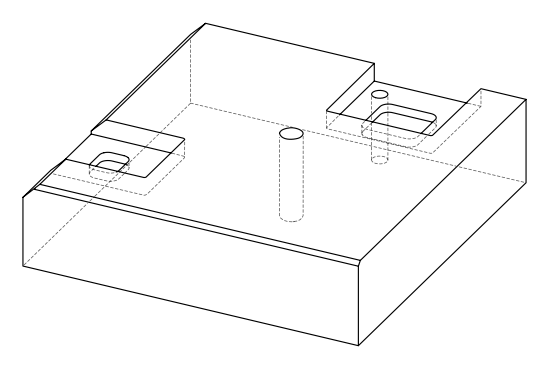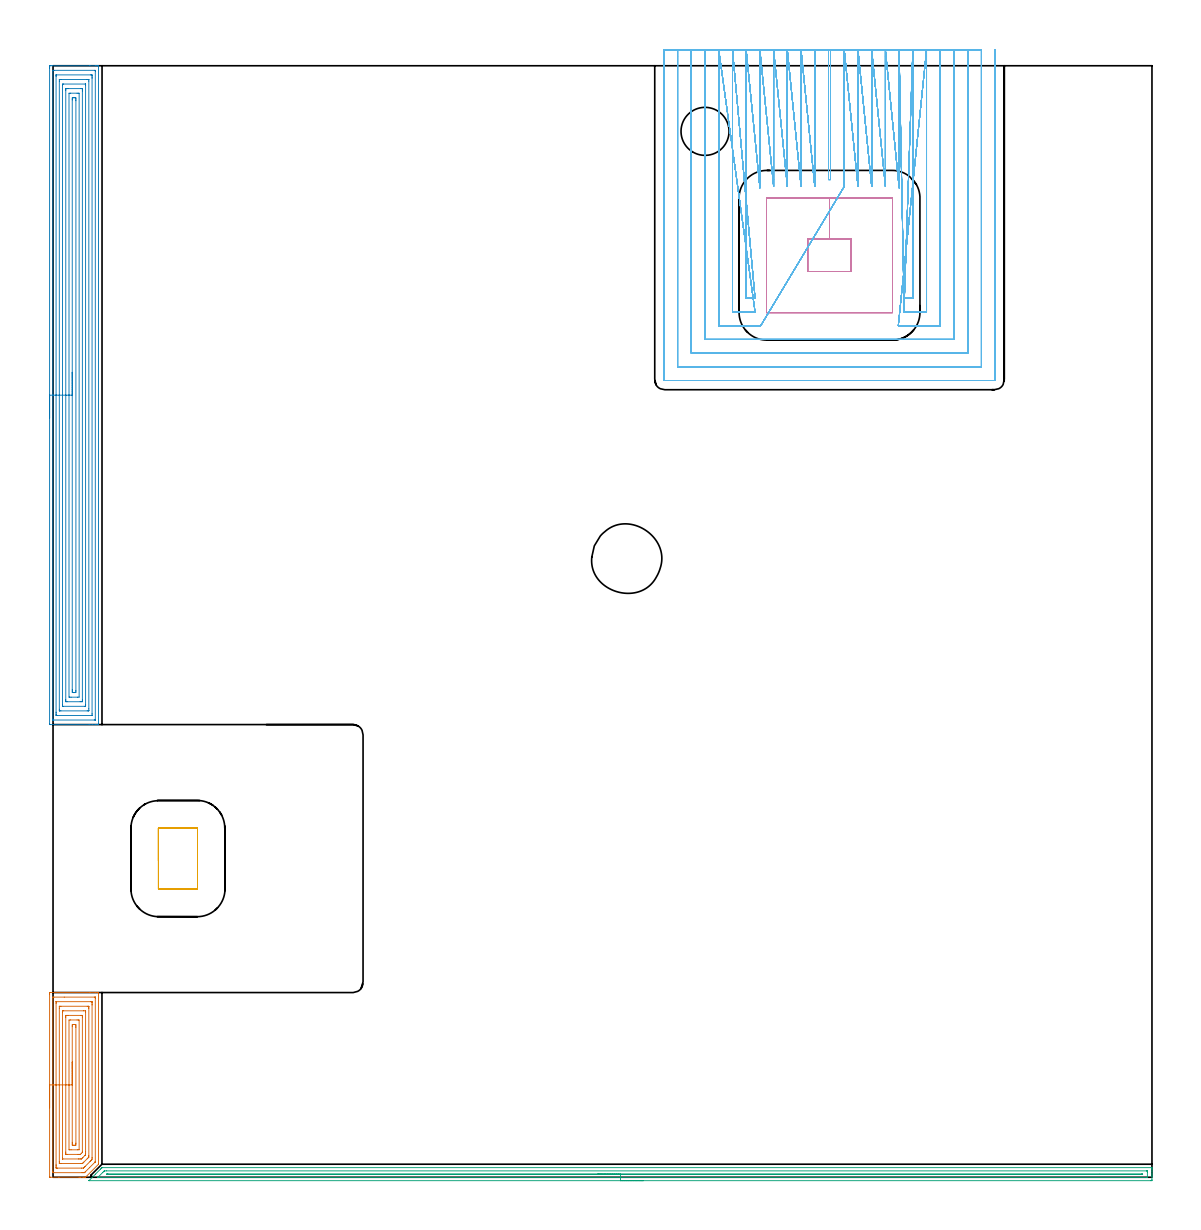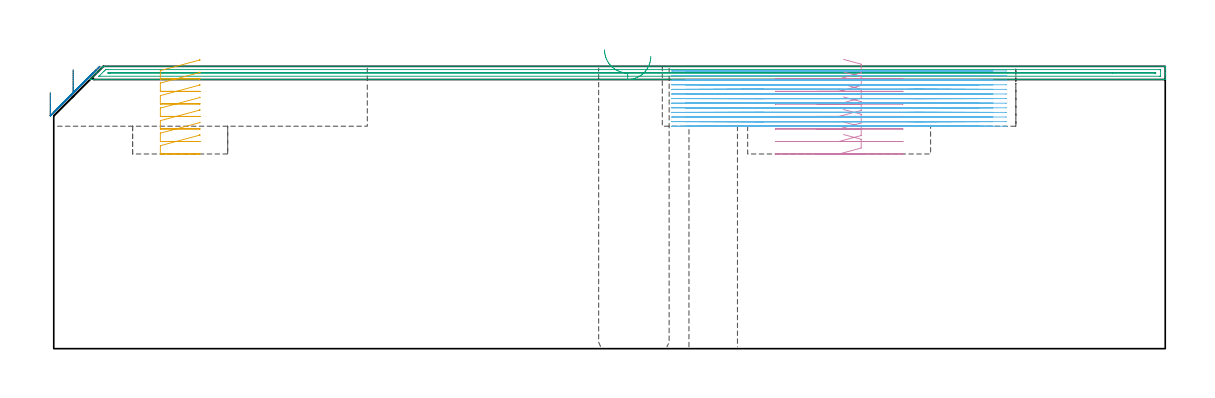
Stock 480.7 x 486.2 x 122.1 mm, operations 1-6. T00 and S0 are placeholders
(PLAN: 9 operations, 4 tool changes, 285.6 min)
(1 AREA_MILL | FG_CHAMFER_SURFACE | UGT0205_001 | 5.44 min | 20339 mm3)
(2 AREA_MILL_1 | FG_CHAMFER_SURFACE_1 | UGT0205_001 | 18.77 min | 67830 mm3)
(3 AREA_MILL_2 | FG_CHAMFER_SURFACE_2 | UGT0205_001 | 11.23 min | 7517 mm3)
(4 MILL_RECTANGULAR_POCKET | POCKET_RECTANGULAR_STRAIGHT | UGT0201_106 | Follow Part, ap 6, ae 75% | 5.08 min | 217702 mm3)
(5 MILL_RECTANGULAR_POCKET_1 | POCKET_RECTANGULAR_STRAIGHT_1 | UGT0201_106 | Follow Part, ap 6, ae 75% | 2.17 min | 74399 mm3)
(6 MILL_SLOT | SLOT_PARTIAL_RECTANGULAR | NXT0201_009 | Follow Part, ap 2, ae 75% | 139.16 min | 412186 mm3)
(7 MILL_SLOT_1 | SLOT_PARTIAL_RECTANGULAR_1 | NXT0201_009 | Follow Part, ap 2, ae 75% | 97.89 min | 356834 mm3)
(8 MILL_THROUGH_HOLE_FROM_SOLID_MATERIAL | STEP1HOLE_1 | NXT0201_007 | Circular | 5.47 min | 88832 mm3)
(9 INDEXABLE_INSERT_DRILL_THROUGH_HOLE_FROM_SOLID | STEP1HOLE | NXT0302_013 | 0.41 min | 33319 mm3)
(TOOL UGT0205_001 | Chamfer Mill 20 x 3 x 45 deg. | D20 FL50 Z2)
(TOOL UGT0201_106 | End Mill 24 mm | D24 FL25 Z2)
(TOOL NXT0201_009 | ENDMILL 8mm [2P460-0800-NA 1630] | D8 FL26 Z6)
(TOOL NXT0201_007 | ENDMILL 25mm [R216.25-25050GCK54P 1620] | D25 R3 FL54 Z5)
(TOOL NXT0302_013 | Index. Insert Drill 21mm [880-D2100L25-05] | D21 PA176 FL105 Z2)
(OP 1 AREA_MILL)
G17 G21 G94 G90
T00 M6
G54
G17 G0 G90 X-1.5 Y30.4 S1061 M3
G43 Z132.1 H0
Z110.7
G94 G1 Y30.438 Z109.828 F250.
Y30.552 Z108.963
Y30.741 Z108.112
Y31.003 Z107.28
Y31.337 Z106.474
Y31.74 Z105.7
Y32.208 Z104.964
Y32.74 Z104.272
Y33.329 Z103.629
Y33.972 Z103.04
Y34.664 Z102.508
Y35.4 Z102.04
Y36.174 Z101.637
Y36.98 Z101.303
Y37.812 Z101.041
Y38.664 Z100.852
Y39.528 Z100.738
Y40.4 Z100.7
Y80.175
X-1.496 Y80.556 Z100.703
X-1.492 Y80.79 Z100.706
X-1.254 Y80.8 Z100.944
X16.11 Z118.306
X18.501 Z120.696
X19.492 Z121.692
X19.873 Y80.792 Z122.065
X19.897 Y80.79 Z122.088
X19.9 Y80.622 Z122.1
Y5.987
X19.899 Y5.705 Z122.085
X19.846 Y5.646 Z122.045
X14.367 Y0.166 Z116.564
X14.226 Y0.029 Z116.423
X14.192 Y0.002 Z116.388
X13.986 Y0. Z116.185
X13.186 Z115.381
X11.948 Z114.145
X11.415 Z113.609
X2.581 Z104.778
X-1.205 Z100.993
X-1.255 Y0.001 Z100.943
X-1.492 Y0.01 Z100.706
X-1.499 Y0.247 Z100.699
Y0.275
X-1.5 Y40.4 Z100.7
X-0.086 Z102.114
X-0.085 Y78.607 Z102.115
X-0.084 Y78.717 Z102.116
X-0.081 Y78.771 Z102.119
X-0.08 Y78.789 Z102.12
X-0.033 Y78.791 Z102.167
X0.377 Y78.799 Z102.577
X4.907 Y78.8 Z107.107
X18.093 Y78.799 Z120.293
X18.351 Y78.794 Z120.551
X18.468 Y78.79 Z120.668
X18.479 Y78.784 Z120.679
X18.481 Y78.765 Z120.681
X18.484 Y78.714 Z120.684
X18.485 Y78.61 Z120.685
X18.486 Y78.403 Z120.686
X18.485 Y6.881 Z120.685
X18.481 Y6.772 Z120.681
X18.479 Y6.748 Z120.679
X18.465 Y6.727 Z120.665
X18.425 Y6.681 Z120.625
X18.29 Y6.542 Z120.49
X15.928 Y4.177 Z118.128
X14.117 Y2.367 Z116.317
X14.072 Y2.322 Z116.272
X13.803 Y2.062 Z116.003
X13.762 Y2.024 Z115.962
X13.713 Y2.01 Z115.913
X13.591 Y2.004 Z115.791
X13.186 Y2.001 Z115.386
X12.709 Y2. Z114.909
X0.306 Y2.001 Z102.506
X0.049 Y2.006 Z102.249
X-0.068 Y2.01 Z102.132
X-0.079 Y2.016 Z102.121
X-0.081 Y2.035 Z102.119
X-0.084 Y2.086 Z102.116
X-0.085 Y2.189 Z102.115
X-0.086 Y2.397 Z102.114
Y40.4
X1.328 Z103.528
X1.329 Y76.051 Z103.529
X1.331 Y76.6 Z103.531
X1.334 Y76.771 Z103.534
X1.335 Y76.785 Z103.535
X1.354 Y76.79 Z103.554
X1.406 Y76.796 Z103.606
X1.473 Y76.799 Z103.673
X16.532 Y76.8 Z118.732
X16.73 Y76.798 Z118.93
X16.928 Y76.794 Z119.128
X17.054 Y76.79 Z119.254
X17.064 Y76.714 Z119.264
X17.067 Y76.6 Z119.267
X17.07 Y76.256 Z119.27
X17.071 Y75.706 Z119.271
X17.072 Y75.361 Z119.272
X17.071 Y8.669 Z119.271
X17.069 Y8.326 Z119.269
X17.064 Y7.775 Z119.264
X16.899 Y7.604 Z119.099
X16.73 Y7.431 Z118.93
X16.457 Y7.156 Z118.657
X16.182 Y6.881 Z118.382
X14.072 Y4.771 Z116.272
X13.787 Y4.487 Z115.987
X13.497 Y4.2 Z115.697
X13.337 Y4.048 Z115.537
X13.284 Y4.01 Z115.484
X13.186 Y4.008 Z115.386
X12.498 Y4.001 Z114.698
X1.868 Y4. Z104.068
X1.67 Y4.002 Z103.87
X1.472 Y4.006 Z103.672
X1.346 Y4.01 Z103.546
X1.335 Y4.086 Z103.535
X1.333 Y4.2 Z103.533
X1.33 Y4.544 Z103.53
X1.329 Y5.094 Z103.529
X1.328 Y5.439 Z103.528
Y40.4
X2.743 Z104.943
Y73.918
X2.745 Y74.622 Z104.945
X2.747 Y74.725 Z104.947
X2.749 Y74.779 Z104.949
X2.788 Y74.79 Z104.988
X3.005 Y74.794 Z105.205
X3.454 Y74.8 Z105.654
X14.97 Z117.17
X15.398 Y74.794 Z117.598
X15.611 Y74.79 Z117.811
X15.651 Y74.783 Z117.851
X15.653 Y74.747 Z117.853
X15.655 Y74.686 Z117.855
X15.657 Y74.107 Z117.857
Y73.918
Y9.563
X15.652 Y8.862 Z117.852
X15.65 Y8.815 Z117.85
X15.624 Y8.785 Z117.824
X15.517 Y8.669 Z117.717
X15.238 Y8.387 Z117.438
X14.958 Y8.107 Z117.158
X13.458 Y6.607 Z115.658
X13.186 Y6.336 Z115.386
X13.011 Y6.164 Z115.211
X12.908 Y6.067 Z115.108
X12.844 Y6.01 Z115.044
X12.737 Y6.007 Z114.937
X12.288 Y6. Z114.488
X3.43 Z105.63
X3.002 Y6.006 Z105.202
X2.789 Y6.01 Z104.989
X2.749 Y6.017 Z104.949
X2.747 Y6.053 Z104.947
X2.745 Y6.114 Z104.945
X2.743 Y6.693 Z104.943
Y6.881
Y40.4
X4.157 Z106.357
Y72.131
X4.158 Y72.302 Z106.358
X4.161 Y72.476 Z106.361
X4.169 Y72.79 Z106.369
X4.328 Y72.794 Z106.528
X4.552 Y72.799 Z106.752
X13.409 Y72.8 Z115.609
X14.072 Y72.799 Z116.272
X14.167 Y72.797 Z116.367
X14.224 Y72.793 Z116.424
X14.234 Y72.791 Z116.434
X14.237 Y72.746 Z116.437
X14.24 Y72.648 Z116.44
X14.243 Y72.303 Z116.443
Y72.131
Y11.178
X14.242 Y10.457 Z116.442
X14.241 Y10.287 Z116.441
X14.236 Y10.112 Z116.436
X14.221 Y9.832 Z116.421
X14.072 Y9.673 Z116.272
X14.018 Y9.617 Z116.218
X13.965 Y9.563 Z116.165
X13.071 Y8.669 Z115.271
X12.683 Y8.283 Z114.883
X12.554 Y8.158 Z114.754
X12.45 Y8.06 Z114.65
X12.381 Y8.01 Z114.581
X12.3 Y8.007 Z114.5
X12.076 Y8.002 Z114.276
X11.415 Y8. Z113.615
X11.192 Z113.392
X4.328 Y8.001 Z106.528
X4.233 Y8.003 Z106.433
X4.176 Y8.007 Z106.376
X4.166 Y8.009 Z106.366
X4.163 Y8.054 Z106.363
X4.16 Y8.151 Z106.36
X4.157 Y8.496 Z106.357
Y8.669
Y40.4
X5.571 Z107.771
Y69.982
X5.573 Y70.343 Z107.773
X5.575 Y70.61 Z107.775
X5.578 Y70.742 Z107.778
X5.588 Y70.79 Z107.788
X5.651 Y70.795 Z107.851
X6.1 Y70.799 Z108.3
X6.533 Y70.8 Z108.733
X12.3 Y70.799 Z114.5
X12.738 Y70.796 Z114.938
X12.815 Y70.79 Z115.015
X12.822 Y70.711 Z115.022
X12.825 Y70.343 Z115.025
X12.828 Y69.811 Z115.028
Y11.351
X12.827 Y11.084 Z115.027
X12.824 Y10.951 Z115.024
X12.822 Y10.889 Z115.022
X12.794 Y10.853 Z114.994
X12.408 Y10.457 Z114.608
X12.354 Y10.402 Z114.554
X11.963 Y10.023 Z114.163
X11.858 Y10.009 Z114.058
X11.415 Y10.003 Z113.615
X10.981 Y10. Z113.181
X6.1 Y10.001 Z108.3
X5.662 Y10.004 Z107.862
X5.585 Y10.01 Z107.785
X5.578 Y10.089 Z107.778
X5.575 Y10.457 Z107.775
X5.572 Y10.989 Z107.772
X5.571 Y40.4 Z107.771
X6.985 Z109.185
Y68.79
X7.63 Y68.799 Z109.83
X10.529 Y68.8 Z112.729
X11.175 Y68.797 Z113.375
X11.415 Y68.79 Z113.615
Y12.01
X10.77 Y12.001 Z112.97
X7.871 Y12. Z110.071
X7.224 Y12.003 Z109.424
X6.985 Y12.01 Z109.185
Y40.4
X8.399 Z110.599
X8.4 Y65.874 Z110.6
X8.401 Y66.233 Z110.601
X8.407 Y66.768 Z110.607
X8.727 Y66.799 Z110.927
X8.757 Z110.957
X9.612 Z111.812
X9.643 Y66.798 Z111.843
X9.993 Y66.768 Z112.193
X9.998 Y66.41 Z112.198
X10. Y65.874 Z112.2
Y65.513
Y14.926
X9.999 Y14.567 Z112.199
X9.993 Y14.032 Z112.193
X9.673 Y14.001 Z111.873
X9.643 Z111.843
X8.788 Y14. Z110.988
X8.757 Y14.002 Z110.957
X8.407 Y14.032 Z110.607
X8.402 Y14.39 Z110.602
X8.4 Y14.926 Z110.6
Y15.287
X8.399 Y40.4 Z110.599
Y41.272 Z110.638
Y42.136 Z110.751
Y42.988 Z110.94
Y43.82 Z111.203
Y44.626 Z111.536
Y45.4 Z111.939
Y46.136 Z112.408
Y46.828 Z112.939
Y47.471 Z113.528
Y48.06 Z114.172
Y48.592 Z114.864
Y49.06 Z115.599
Y49.463 Z116.373
Y49.797 Z117.179
Y50.059 Z118.011
Y50.248 Z118.863
Y50.362 Z119.728
Y50.4 Z120.599
G0 Z132.1
M5
M2
(OP 2 AREA_MILL_1)
G17 G21 G94 G90
T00 M6
G54
G17 G0 G90 X-1.5 Y332.1 S1061 M3
G43 Z132.1 H0
Z110.7
G94 G1 Y332.138 Z109.828 F250.
Y332.252 Z108.963
Y332.441 Z108.112
Y332.703 Z107.28
Y333.037 Z106.474
Y333.44 Z105.7
Y333.908 Z104.964
Y334.44 Z104.272
Y335.029 Z103.629
Y335.672 Z103.04
Y336.364 Z102.508
Y337.1 Z102.04
Y337.874 Z101.637
Y338.68 Z101.303
Y339.512 Z101.041
Y340.364 Z100.852
Y341.228 Z100.738
Y342.1 Z100.7
Y485.198
X-1.499 Y485.574 Z100.701
X-1.495 Y486.086 Z100.703
X-1.492 Y486.191 Z100.706
X-0.987 Y486.196 Z101.21
X-0.367 Y486.2 Z101.831
X16.109 Z118.305
X18.501 Z120.696
X19.211 Z121.411
X19.489 Z121.689
X19.873 Y486.193 Z122.064
X19.897 Y486.19 Z122.088
X19.9 Y486.021 Z122.1
Y198.179
X19.897 Y198.01 Z122.088
X19.873 Y198.008 Z122.064
X19.489 Y198. Z121.689
X19.211 Z121.41
X18.501 Z120.696
X17.261 Z119.458
X15.844 Z118.039
X-1.253 Y198.001 Z100.944
X-1.492 Y198.01 Z100.706
X-1.499 Y198.249 Z100.699
Y198.276
X-1.5 Y342.1 Z100.7
X-0.086 Z102.114
Y484.006
X-0.084 Y484.115 Z102.116
X-0.082 Y484.169 Z102.118
X-0.08 Y484.188 Z102.12
X-0.035 Y484.191 Z102.165
X0.376 Y484.199 Z102.576
X18.092 Z120.292
X18.351 Y484.195 Z120.551
X18.469 Y484.19 Z120.669
X18.479 Y484.183 Z120.679
X18.482 Y484.164 Z120.682
X18.484 Y484.113 Z120.684
X18.485 Y484.009 Z120.685
X18.486 Y483.802 Z120.686
X18.485 Y200.194 Z120.685
X18.484 Y200.085 Z120.684
X18.482 Y200.031 Z120.682
X18.48 Y200.012 Z120.68
X18.435 Y200.009 Z120.635
X18.024 Y200.001 Z120.224
X0.308 Z102.508
X0.049 Y200.005 Z102.249
X-0.069 Y200.01 Z102.131
X-0.079 Y200.017 Z102.121
X-0.082 Y200.036 Z102.118
X-0.085 Y200.087 Z102.115
X-0.086 Y200.191 Z102.114
Y200.398
Y342.1
X1.328 Z103.528
X1.329 Y481.449 Z103.529
X1.331 Y481.998 Z103.531
X1.334 Y482.17 Z103.534
X1.335 Y482.184 Z103.535
X1.352 Y482.19 Z103.552
X1.404 Y482.196 Z103.604
X1.471 Y482.199 Z103.671
X16.53 Y482.2 Z118.73
X16.73 Y482.198 Z118.93
X16.929 Y482.194 Z119.129
X17.056 Y482.19 Z119.256
X17.064 Y482.112 Z119.264
X17.067 Y481.998 Z119.267
X17.07 Y481.655 Z119.27
X17.071 Y481.104 Z119.271
Y480.759
Y202.751
X17.069 Y202.202 Z119.269
X17.066 Y202.03 Z119.266
X17.065 Y202.016 Z119.265
X17.048 Y202.01 Z119.248
X16.996 Y202.004 Z119.196
X16.929 Y202.001 Z119.129
X1.87 Y202. Z104.07
X1.67 Y202.002 Z103.87
X1.471 Y202.006 Z103.671
X1.343 Y202.01 Z103.543
X1.335 Y202.088 Z103.535
X1.333 Y202.202 Z103.533
X1.33 Y202.545 Z103.53
X1.329 Y203.096 Z103.529
X1.328 Y203.441 Z103.528
Y342.1
X2.743 Z104.943
Y479.317
X2.744 Y480.021 Z104.944
X2.746 Y480.123 Z104.946
X2.749 Y480.177 Z104.949
X2.786 Y480.19 Z104.986
X3.004 Y480.195 Z105.204
X3.442 Y480.2 Z105.642
X14.958 Z117.158
X15.398 Y480.196 Z117.598
X15.612 Y480.19 Z117.812
X15.651 Y480.182 Z117.851
X15.654 Y480.145 Z117.854
X15.656 Y480.085 Z117.856
X15.657 Y479.505 Z117.857
Y204.883
X15.656 Y204.179 Z117.856
X15.654 Y204.077 Z117.854
X15.651 Y204.023 Z117.851
X15.613 Y204.01 Z117.813
X15.396 Y204.005 Z117.596
X14.958 Y204. Z117.158
X3.442 Z105.642
X3.002 Y204.004 Z105.202
X2.787 Y204.01 Z104.987
X2.749 Y204.018 Z104.949
X2.746 Y204.055 Z104.946
X2.744 Y204.115 Z104.944
X2.743 Y204.695 Z104.943
Y342.1
X4.157 Z106.357
Y477.529
X4.158 Y477.7 Z106.358
X4.161 Y477.874 Z106.361
X4.168 Y478.19 Z106.368
X4.328 Y478.195 Z106.528
X4.549 Y478.199 Z106.749
X14.072 Z116.272
X14.167 Y478.198 Z116.367
X14.225 Y478.194 Z116.425
X14.235 Y478.191 Z116.435
X14.238 Y478.144 Z116.438
X14.241 Y478.046 Z116.441
X14.243 Y477.701 Z116.443
Y477.529
Y206.671
X14.242 Y206.5 Z116.442
X14.239 Y206.326 Z116.439
X14.231 Y206.01 Z116.431
X14.072 Y206.005 Z116.272
X13.85 Y206.001 Z116.05
X4.328 Z106.528
X4.233 Y206.002 Z106.433
X4.175 Y206.006 Z106.375
X4.165 Y206.009 Z106.365
X4.162 Y206.056 Z106.362
X4.159 Y206.154 Z106.359
X4.157 Y206.844 Z106.357
Y342.1
X5.571 Z107.771
Y475.38
X5.572 Y475.741 Z107.772
X5.575 Y476.007 Z107.775
X5.578 Y476.14 Z107.778
X5.585 Y476.191 Z107.785
X5.649 Y476.195 Z107.849
X6.1 Y476.199 Z108.3
X6.531 Y476.2 Z108.731
X12.3 Y476.199 Z114.5
X12.735 Y476.196 Z114.935
X12.815 Y476.19 Z115.015
X12.822 Y476.109 Z115.022
X12.825 Y475.741 Z115.025
X12.828 Y475.208 Z115.028
X12.829 Y208.82 Z115.029
X12.827 Y208.459 Z115.027
X12.825 Y208.193 Z115.025
X12.822 Y208.06 Z115.022
X12.814 Y208.01 Z115.014
X12.751 Y208.005 Z114.951
X12.3 Y208.001 Z114.5
X11.869 Y208. Z114.069
X6.1 Y208.001 Z108.3
X5.665 Y208.004 Z107.865
X5.585 Y208.01 Z107.785
X5.578 Y208.091 Z107.778
X5.575 Y208.459 Z107.775
X5.572 Y208.992 Z107.772
X5.571 Y342.1 Z107.771
X6.985 Z109.185
Y474.19
X7.628 Y474.199 Z109.828
X10.529 Y474.2 Z112.729
X11.173 Y474.197 Z113.373
X11.415 Y474.19 Z113.615
Y210.01
X10.772 Y210.001 Z112.972
X7.871 Y210. Z110.071
X7.227 Y210.003 Z109.427
X6.985 Y210.01 Z109.185
Y342.1
X8.399 Z110.599
X8.4 Y471.271 Z110.6
X8.401 Y471.63 Z110.601
X8.407 Y472.165 Z110.607
X8.724 Y472.198 Z110.924
X8.757 Y472.199 Z110.957
X9.609 Z111.809
X9.643 Y472.197 Z111.843
X9.993 Y472.165 Z112.193
X9.998 Y471.807 Z112.198
X10. Y471.271 Z112.2
Y470.911
Y212.929
X9.999 Y212.57 Z112.199
X9.993 Y212.035 Z112.193
X9.676 Y212.002 Z111.876
X9.643 Y212.001 Z111.843
X8.791 Z110.991
X8.757 Y212.003 Z110.957
X8.407 Y212.035 Z110.607
X8.402 Y212.393 Z110.602
X8.4 Y212.929 Z110.6
Y213.289
X8.399 Y342.1 Z110.599
Y342.972 Z110.638
Y343.836 Z110.751
Y344.688 Z110.94
Y345.52 Z111.203
Y346.326 Z111.536
Y347.1 Z111.939
Y347.836 Z112.408
Y348.528 Z112.939
Y349.171 Z113.528
Y349.76 Z114.172
Y350.292 Z114.864
Y350.76 Z115.599
Y351.163 Z116.373
Y351.497 Z117.179
Y351.759 Z118.011
Y351.948 Z118.863
Y352.062 Z119.728
Y352.1 Z120.599
G0 Z132.1
M5
M2
(OP 3 AREA_MILL_2)
G17 G21 G94 G90
T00 M6
G54
G17 G0 G90 X258.2 Y-1.5 S1061 M3
G43 Z132.1 H0
Z126.4
G94 G1 X258.162 Z125.528 F250.
X258.048 Z124.663
X257.859 Z123.812
X257.597 Z122.98
X257.263 Z122.174
X256.86 Z121.4
X256.391 Z120.664
X255.86 Z119.972
X255.271 Z119.329
X254.628 Z118.74
X253.936 Z118.208
X253.2 Z117.74
X252.426 Z117.337
X251.62 Z117.003
X250.788 Z116.741
X249.936 Z116.552
X249.072 Z116.438
X248.2 Z116.4
X15.796
X15.725 Y-1.495 Z116.404
X15.718 Y-1.493 Z116.405
X15.725 Y-1.474 Z116.424
X18.555 Y1.355 Z119.255
X20.806 Y3.606 Z121.506
X21.135 Y3.935 Z121.834
X21.377 Y4.179 Z122.074
X21.384 Y4.186 Z122.082
X21.404 Y4.195 Z122.087
X21.682 Y4.2 Z122.1
X480.526
X480.69 Y4.197 Z122.088
X480.693 Y4.136 Z122.028
X480.7 Y3.719 Z121.618
Y3.386 Z121.286
Y2.69 Z120.585
Y1.448 Z119.345
Y0.903 Z118.798
Y0.283 Z118.178
X480.699 Y-0.883 Z117.013
X480.694 Y-1.493 Z116.404
X480.691 Y-1.495 Z116.402
X480.079 Y-1.5 Z116.4
X248.2
Y-0.086 Z117.814
X19.895 Y-0.085 Z117.815
X19.799 Y-0.084 Z117.816
X19.609 Y-0.079 Z117.821
X19.584 Y-0.076 Z117.824
X19.594 Y-0.062 Z117.838
X19.622 Y-0.03 Z117.87
X19.66 Y0.01 Z117.91
X19.777 Y0.128 Z118.028
X21.682 Y2.033 Z119.933
X22.012 Y2.361 Z120.261
X22.346 Y2.69 Z120.59
X22.425 Y2.764 Z120.664
X22.452 Y2.779 Z120.679
X22.484 Y2.782 Z120.682
X22.576 Y2.784 Z120.684
X23.374 Y2.786 Z120.686
X478.292 Y2.785 Z120.685
X478.388 Y2.784 Z120.684
X478.579 Y2.78 Z120.68
X478.691 Y2.777 Z120.677
X478.694 Y2.748 Z120.648
X478.696 Y2.69 Z120.59
X478.7 Y2.282 Z120.182
X478.699 Y0.01 Z117.91
X478.698 Y-0.041 Z117.859
X478.694 Y-0.066 Z117.834
X478.692 Y-0.074 Z117.826
X478.673 Y-0.079 Z117.821
X478.484 Y-0.084 Z117.816
X478.387 Y-0.085 Z117.815
X248.2 Y-0.086 Z117.814
Y1.328 Z119.228
X24.363
X23.936 Y1.33 Z119.23
X23.512 Y1.334 Z119.234
X23.469 Y1.335 Z119.235
X23.467 Y1.355 Z119.255
X23.469 Y1.363 Z119.263
X23.895 Y1.371 Z119.271
X23.938
X476.08
X476.505 Y1.364 Z119.264
X476.644 Y1.349 Z119.249
X476.546 Y1.335 Z119.235
X476.505 Y1.333 Z119.233
X476.079 Y1.329 Z119.229
X457.884 Y1.328 Z119.228
X248.2
X247.328 Z119.267
X246.463 Z119.38
X245.612 Z119.569
X244.78 Z119.832
X243.974 Z120.165
X243.2 Z120.568
X242.464 Z121.037
X241.772 Z121.568
X241.129 Z122.157
X240.54 Z122.801
X240.008 Z123.493
X239.54 Z124.228
X239.137 Z125.002
X238.803 Z125.808
X238.541 Z126.64
X238.352 Z127.492
X238.238 Z128.357
X238.2 Z129.228
G0 Z132.1
M5
M2
(OP 4 MILL_RECTANGULAR_POCKET)
G17 G21 G94 G90
T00 M6
G54
G17 G0 G90 X341.548 Y396.2 S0 M3
G43 Z132.1 H0
Z125.1
G94 G1 X349.2 Z123.049 F250.
Y410.4 Z119.245
X339.65 Z116.686
X330.1 F500.
Y396.2
X349.2
Y410.4
X339.65
Y428.4
X312.2
X312.145 Y428.395
X312.105 Y428.355
X312.1 Y428.3
Y378.3
X312.105 Y378.245
X312.145 Y378.205
X312.2 Y378.2
X367.1
X367.155 Y378.205
X367.195 Y378.245
X367.2 Y378.3
Y428.3
X367.195 Y428.355
X367.155 Y428.395
X367.1 Y428.4
X339.65
X338.65
G0 X341.548 Y396.2 Z119.686
G1 X349.2 Z117.635 F250.
Y410.4 Z113.83
X339.65 Z111.271
X330.1 F500.
Y396.2
X349.2
Y410.4
X339.65
Y428.4
X312.2
X312.145 Y428.395
X312.105 Y428.355
X312.1 Y428.3
Y378.3
X312.105 Y378.245
X312.145 Y378.205
X312.2 Y378.2
X367.1
X367.155 Y378.205
X367.195 Y378.245
X367.2 Y378.3
Y428.3
X367.195 Y428.355
X367.155 Y428.395
X367.1 Y428.4
X339.65
X338.65
G0 X341.548 Y396.2 Z114.271
G1 X349.2 Z112.221 F250.
Y410.4 Z108.416
X339.65 Z105.857
X330.1 F500.
Y396.2
X349.2
Y410.4
X339.65
Y428.4
X312.2
X312.145 Y428.395
X312.105 Y428.355
X312.1 Y428.3
Y378.3
X312.105 Y378.245
X312.145 Y378.205
X312.2 Y378.2
X367.1
X367.155 Y378.205
X367.195 Y378.245
X367.2 Y378.3
Y428.3
X367.195 Y428.355
X367.155 Y428.395
X367.1 Y428.4
X339.65
X338.65
G0 X341.548 Y396.2 Z108.857
G1 X349.2 Z106.807 F250.
Y410.4 Z103.002
X339.65 Z100.443
X330.1 F500.
Y396.2
X349.2
Y410.4
X339.65
Y428.4
X312.2
X312.145 Y428.395
X312.105 Y428.355
X312.1 Y428.3
Y378.3
X312.105 Y378.245
X312.145 Y378.205
X312.2 Y378.2
X367.1
X367.155 Y378.205
X367.195 Y378.245
X367.2 Y378.3
Y428.3
X367.195 Y428.355
X367.155 Y428.395
X367.1 Y428.4
X339.65
X338.65
G0 X341.548 Y396.2 Z103.443
G1 X349.2 Z101.392 F250.
Y410.4 Z97.587
X339.65 Z95.029
X330.1 F500.
Y396.2
X349.2
Y410.4
X339.65
Y428.4
X312.2
X312.145 Y428.395
X312.105 Y428.355
X312.1 Y428.3
Y378.3
X312.105 Y378.245
X312.145 Y378.205
X312.2 Y378.2
X367.1
X367.155 Y378.205
X367.195 Y378.245
X367.2 Y378.3
Y428.3
X367.195 Y428.355
X367.155 Y428.395
X367.1 Y428.4
X339.65
X338.65
G0 X341.548 Y396.2 Z98.029
G1 X349.2 Z95.978 F250.
Y410.4 Z92.173
X339.65 Z89.614
X330.1 F500.
Y396.2
X349.2
Y410.4
X339.65
Y428.4
X312.2
X312.145 Y428.395
X312.105 Y428.355
X312.1 Y428.3
Y378.3
X312.105 Y378.245
X312.145 Y378.205
X312.2 Y378.2
X367.1
X367.155 Y378.205
X367.195 Y378.245
X367.2 Y378.3
Y428.3
X367.195 Y428.355
X367.155 Y428.395
X367.1 Y428.4
X339.65
X338.65
G0 X341.548 Y396.2 Z92.614
G1 X349.2 Z90.564 F250.
Y410.4 Z86.759
X339.65 Z84.2
X330.1 F500.
Y396.2
X349.2
Y410.4
X339.65
Y428.4
X312.2
X312.145 Y428.395
X312.105 Y428.355
X312.1 Y428.3
Y378.3
X312.105 Y378.245
X312.145 Y378.205
X312.2 Y378.2
X367.1
X367.155 Y378.205
X367.195 Y378.245
X367.2 Y378.3
Y428.3
X367.195 Y428.355
X367.155 Y428.395
X367.1 Y428.4
X339.65
X338.65
G0 Z132.1
M5
M2
(OP 5 MILL_RECTANGULAR_POCKET_1)
G17 G21 G94 G90
T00 M6
G54
G17 G0 G90 X63.2 Y151.823 S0 M3
G43 Z132.1 H0
Z125.1
G94 G1 Y152.732 Z124.856 F250.
X63.174 Y152.774 Z124.843
X63.132 Y152.8 Z124.83
X46.168 Z120.284
X46.126 Y152.774 Z120.271
X46.1 Y152.732 Z120.258
Y152.7 Z120.249
Y139.4 Z116.686
Y126.1 F500.
X46.105 Y126.045
X46.145 Y126.005
X46.2 Y126.
X63.1
X63.155 Y126.005
X63.195 Y126.045
X63.2 Y126.1
Y152.7
X63.195 Y152.755
X63.155 Y152.795
X63.1 Y152.8
X46.2
X46.145 Y152.795
X46.105 Y152.755
X46.1 Y152.7
Y139.4
Y138.4
G0 X63.2 Y151.823 Z119.686
G1 Y152.7 Z119.451 F250.
Y152.732 Z119.442
X63.132 Y152.8 Z119.416
X46.168 Z114.87
X46.126 Y152.774 Z114.857
X46.1 Y152.732 Z114.844
Y152.7 Z114.835
Y139.4 Z111.271
Y126.1 F500.
X46.105 Y126.045
X46.145 Y126.005
X46.2 Y126.
X63.1
X63.155 Y126.005
X63.195 Y126.045
X63.2 Y126.1
Y152.7
X63.195 Y152.755
X63.155 Y152.795
X63.1 Y152.8
X46.2
X46.145 Y152.795
X46.105 Y152.755
X46.1 Y152.7
Y139.4
Y138.4
G0 X63.2 Y151.823 Z114.271
G1 Y152.732 Z114.028 F250.
X63.174 Y152.774 Z114.015
X63.132 Y152.8 Z114.001
X46.168 Z109.456
X46.126 Y152.774 Z109.443
X46.1 Y152.732 Z109.429
Y152.7 Z109.421
Y139.4 Z105.857
Y126.1 F500.
X46.105 Y126.045
X46.145 Y126.005
X46.2 Y126.
X63.1
X63.155 Y126.005
X63.195 Y126.045
X63.2 Y126.1
Y152.7
X63.195 Y152.755
X63.155 Y152.795
X63.1 Y152.8
X46.2
X46.145 Y152.795
X46.105 Y152.755
X46.1 Y152.7
Y139.4
Y138.4
G0 X63.2 Y151.823 Z108.857
G1 Y152.732 Z108.614 F250.
X63.174 Y152.774 Z108.6
X63.132 Y152.8 Z108.587
X46.168 Z104.042
X46.126 Y152.774 Z104.028
X46.1 Y152.732 Z104.015
Y152.7 Z104.007
Y139.4 Z100.443
Y126.1 F500.
X46.105 Y126.045
X46.145 Y126.005
X46.2 Y126.
X63.1
X63.155 Y126.005
X63.195 Y126.045
X63.2 Y126.1
Y152.7
X63.195 Y152.755
X63.155 Y152.795
X63.1 Y152.8
X46.2
X46.145 Y152.795
X46.105 Y152.755
X46.1 Y152.7
Y139.4
Y138.4
G0 X63.2 Y151.823 Z103.443
G1 Y152.732 Z103.199 F250.
X63.174 Y152.774 Z103.186
X63.132 Y152.8 Z103.173
X46.168 Z98.627
X46.126 Y152.774 Z98.614
X46.1 Y152.732 Z98.601
Y152.7 Z98.592
Y139.4 Z95.029
Y126.1 F500.
X46.105 Y126.045
X46.145 Y126.005
X46.2 Y126.
X63.1
X63.155 Y126.005
X63.195 Y126.045
X63.2 Y126.1
Y152.7
X63.195 Y152.755
X63.155 Y152.795
X63.1 Y152.8
X46.2
X46.145 Y152.795
X46.105 Y152.755
X46.1 Y152.7
Y139.4
Y138.4
G0 X63.2 Y151.823 Z98.029
G1 Y152.732 Z97.785 F250.
X63.174 Y152.774 Z97.772
X63.132 Y152.8 Z97.759
X46.168 Z93.213
X46.126 Y152.774 Z93.2
X46.1 Y152.732 Z93.187
Y152.7 Z93.178
Y139.4 Z89.614
Y126.1 F500.
X46.105 Y126.045
X46.145 Y126.005
X46.2 Y126.
X63.1
X63.155 Y126.005
X63.195 Y126.045
X63.2 Y126.1
Y152.7
X63.195 Y152.755
X63.155 Y152.795
X63.1 Y152.8
X46.2
X46.145 Y152.795
X46.105 Y152.755
X46.1 Y152.7
Y139.4
Y138.4
G0 X63.2 Y151.823 Z92.614
G1 Y152.732 Z92.371 F250.
X63.174 Y152.774 Z92.358
X63.132 Y152.8 Z92.344
X46.168 Z87.799
X46.126 Y152.774 Z87.786
X46.1 Y152.732 Z87.772
Y152.7 Z87.764
Y139.4 Z84.2
Y126.1 F500.
X46.105 Y126.045
X46.145 Y126.005
X46.2 Y126.
X63.1
X63.155 Y126.005
X63.195 Y126.045
X63.2 Y126.1
Y152.7
X63.195 Y152.755
X63.155 Y152.795
X63.1 Y152.8
X46.2
X46.145 Y152.795
X46.105 Y152.755
X46.1 Y152.7
Y139.4
Y138.4
G0 Z132.1
M5
M2
(OP 6 MILL_SLOT)
G17 G21 G94 G90
T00 M6
G54
G17 G0 G90 X339.2 Y493.2 S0 M3
G43 Z132.1 H1
Z120.108
G94 G1 Y490.2 F250.
Y436.4 F500.
X340.1
Y490.2
Y493.2 F250.
X333.2
Y490.2
Y436.4 F500.
Y433.4 F250.
X327.2 Y493.2 F500.
Y490.2 F250.
Y436.4 F500.
Y433.4 F250.
X321.2 Y493.2 F500.
Y490.2 F250.
Y436.4 F500.
Y433.4 F250.
X315.2 Y493.2 F500.
Y490.2 F250.
Y436.4 F500.
Y433.4 F250.
X309.2 Y493.2 F500.
Y490.2 F250.
Y435.827 F500.
Y432.827 F250.
X303.2 Y493.2 F500.
Y490.2 F250.
Y384.5 F500.
X304.1
X307.1 F250.
X297.2 Y493.2 F500.
Y490.2 F250.
Y378.5 F500.
X304.087
X307.087 F250.
X291.2 Y493.2 F500.
Y490.2 F250.
Y372.5 F500.
X306.564
X309.564 F250.
X346.1 Y433.4 F500.
Y436.4 F250.
Y490.2 F500.
Y493.2 F250.
X352.1 Y433.4 F500.
Y436.4 F250.
Y490.2 F500.
Y493.2 F250.
X358.1 Y433.4 F500.
Y436.4 F250.
Y490.2 F500.
Y493.2 F250.
X364.1 Y433.4 F500.
Y436.4 F250.
Y490.2 F500.
Y493.2 F250.
X370.1 Y432.831 F500.
Y435.831 F250.
Y490.2 F500.
Y493.2 F250.
X372.2 Y384.5 F500.
X375.2 F250.
X376.1 F500.
Y490.2
Y493.2 F250.
X372.213 Y378.5 F500.
X375.213 F250.
X382.1 F500.
Y490.2
Y493.2 F250.
X369.735 Y372.5 F500.
X372.735 F250.
X388.1 F500.
Y490.2
Y493.2 F250.
X285.2
Y490.2
Y366.5 F500.
X394.1
Y490.2
Y493.2 F250.
X279.2
Y490.2
Y360.5 F500.
X400.1
Y490.2
Y493.2 F250.
X273.2
Y490.2
Y354.5 F500.
X406.1
Y490.2
Y493.2 F250.
X267.2
Y490.2
Y348.8 F500.
G3 X267.5 Y348.5 R0.3
G1 X411.8
G3 X412.1 Y348.8 R0.3
G1 Y490.2
Y493.2 F250.
G0 X339.2 Z118.115
G1 Y490.2
Y436.4 F500.
X340.1
Y490.2
Y493.2 F250.
X333.2
Y490.2
Y436.4 F500.
Y433.4 F250.
X327.2 Y493.2 F500.
Y490.2 F250.
Y436.4 F500.
Y433.4 F250.
X321.2 Y493.2 F500.
Y490.2 F250.
Y436.4 F500.
Y433.4 F250.
X315.2 Y493.2 F500.
Y490.2 F250.
Y436.4 F500.
Y433.4 F250.
X309.2 Y493.2 F500.
Y490.2 F250.
Y435.827 F500.
Y432.827 F250.
X303.2 Y493.2 F500.
Y490.2 F250.
Y384.5 F500.
X304.1
X307.1 F250.
X297.2 Y493.2 F500.
Y490.2 F250.
Y378.5 F500.
X304.087
X307.087 F250.
X291.2 Y493.2 F500.
Y490.2 F250.
Y372.5 F500.
X306.564
X309.564 F250.
X346.1 Y433.4 F500.
Y436.4 F250.
Y490.2 F500.
Y493.2 F250.
X352.1 Y433.4 F500.
Y436.4 F250.
Y490.2 F500.
Y493.2 F250.
X358.1 Y433.4 F500.
Y436.4 F250.
Y490.2 F500.
Y493.2 F250.
X364.1 Y433.4 F500.
Y436.4 F250.
Y490.2 F500.
Y493.2 F250.
X370.1 Y432.831 F500.
Y435.831 F250.
Y490.2 F500.
Y493.2 F250.
X372.2 Y384.5 F500.
X375.2 F250.
X376.1 F500.
Y490.2
Y493.2 F250.
X372.213 Y378.5 F500.
X375.213 F250.
X382.1 F500.
Y490.2
Y493.2 F250.
X369.735 Y372.5 F500.
X372.735 F250.
X388.1 F500.
Y490.2
Y493.2 F250.
X285.2
Y490.2
Y366.5 F500.
X394.1
Y490.2
Y493.2 F250.
X279.2
Y490.2
Y360.5 F500.
X400.1
Y490.2
Y493.2 F250.
X273.2
Y490.2
Y354.5 F500.
X406.1
Y490.2
Y493.2 F250.
X267.2
Y490.2
Y348.8 F500.
G3 X267.5 Y348.5 R0.3
G1 X411.8
G3 X412.1 Y348.8 R0.3
G1 Y490.2
Y493.2 F250.
G0 X339.2 Z116.123
G1 Y490.2
Y436.4 F500.
X340.1
Y490.2
Y493.2 F250.
X333.2
Y490.2
Y436.4 F500.
Y433.4 F250.
X327.2 Y493.2 F500.
Y490.2 F250.
Y436.4 F500.
Y433.4 F250.
X321.2 Y493.2 F500.
Y490.2 F250.
Y436.4 F500.
Y433.4 F250.
X315.2 Y493.2 F500.
Y490.2 F250.
Y436.4 F500.
Y433.4 F250.
X309.2 Y493.2 F500.
Y490.2 F250.
Y435.827 F500.
Y432.827 F250.
X303.2 Y493.2 F500.
Y490.2 F250.
Y384.5 F500.
X304.1
X307.1 F250.
X297.2 Y493.2 F500.
Y490.2 F250.
Y378.5 F500.
X304.087
X307.087 F250.
X291.2 Y493.2 F500.
Y490.2 F250.
Y372.5 F500.
X306.564
X309.564 F250.
X346.1 Y433.4 F500.
Y436.4 F250.
Y490.2 F500.
Y493.2 F250.
X352.1 Y433.4 F500.
Y436.4 F250.
Y490.2 F500.
Y493.2 F250.
X358.1 Y433.4 F500.
Y436.4 F250.
Y490.2 F500.
Y493.2 F250.
X364.1 Y433.4 F500.
Y436.4 F250.
Y490.2 F500.
Y493.2 F250.
X370.1 Y432.831 F500.
Y435.831 F250.
Y490.2 F500.
Y493.2 F250.
X372.2 Y384.5 F500.
X375.2 F250.
X376.1 F500.
Y490.2
Y493.2 F250.
X372.213 Y378.5 F500.
X375.213 F250.
X382.1 F500.
Y490.2
Y493.2 F250.
X369.735 Y372.5 F500.
X372.735 F250.
X388.1 F500.
Y490.2
Y493.2 F250.
X285.2
Y490.2
Y366.5 F500.
X394.1
Y490.2
Y493.2 F250.
X279.2
Y490.2
Y360.5 F500.
X400.1
Y490.2
Y493.2 F250.
X273.2
Y490.2
Y354.5 F500.
X406.1
Y490.2
Y493.2 F250.
X267.2
Y490.2
Y348.8 F500.
G3 X267.5 Y348.5 R0.3
G1 X411.8
G3 X412.1 Y348.8 R0.3
G1 Y490.2
Y493.2 F250.
G0 X339.2 Z114.131
G1 Y490.2
Y436.4 F500.
X340.1
Y490.2
Y493.2 F250.
X333.2
Y490.2
Y436.4 F500.
Y433.4 F250.
X327.2 Y493.2 F500.
Y490.2 F250.
Y436.4 F500.
Y433.4 F250.
X321.2 Y493.2 F500.
Y490.2 F250.
Y436.4 F500.
Y433.4 F250.
X315.2 Y493.2 F500.
Y490.2 F250.
Y436.4 F500.
Y433.4 F250.
X309.2 Y493.2 F500.
Y490.2 F250.
Y435.827 F500.
Y432.827 F250.
X303.2 Y493.2 F500.
Y490.2 F250.
Y384.5 F500.
X304.1
X307.1 F250.
X297.2 Y493.2 F500.
Y490.2 F250.
Y378.5 F500.
X304.087
X307.087 F250.
X291.2 Y493.2 F500.
Y490.2 F250.
Y372.5 F500.
X306.564
X309.564 F250.
X346.1 Y433.4 F500.
Y436.4 F250.
Y490.2 F500.
Y493.2 F250.
X352.1 Y433.4 F500.
Y436.4 F250.
Y490.2 F500.
Y493.2 F250.
X358.1 Y433.4 F500.
Y436.4 F250.
Y490.2 F500.
Y493.2 F250.
X364.1 Y433.4 F500.
Y436.4 F250.
Y490.2 F500.
Y493.2 F250.
X370.1 Y432.831 F500.
Y435.831 F250.
Y490.2 F500.
Y493.2 F250.
X372.2 Y384.5 F500.
X375.2 F250.
X376.1 F500.
Y490.2
Y493.2 F250.
X372.213 Y378.5 F500.
X375.213 F250.
X382.1 F500.
Y490.2
Y493.2 F250.
X369.735 Y372.5 F500.
X372.735 F250.
X388.1 F500.
Y490.2
Y493.2 F250.
X285.2
Y490.2
Y366.5 F500.
X394.1
Y490.2
Y493.2 F250.
X279.2
Y490.2
Y360.5 F500.
X400.1
Y490.2
Y493.2 F250.
X273.2
Y490.2
Y354.5 F500.
X406.1
Y490.2
Y493.2 F250.
X267.2
Y490.2
Y348.8 F500.
G3 X267.5 Y348.5 R0.3
G1 X411.8
G3 X412.1 Y348.8 R0.3
G1 Y490.2
Y493.2 F250.
G0 X339.2 Z112.138
G1 Y490.2
Y436.4 F500.
X340.1
Y490.2
Y493.2 F250.
X333.2
Y490.2
Y436.4 F500.
Y433.4 F250.
X327.2 Y493.2 F500.
Y490.2 F250.
Y436.4 F500.
Y433.4 F250.
X321.2 Y493.2 F500.
Y490.2 F250.
Y436.4 F500.
Y433.4 F250.
X315.2 Y493.2 F500.
Y490.2 F250.
Y436.4 F500.
Y433.4 F250.
X309.2 Y493.2 F500.
Y490.2 F250.
Y435.827 F500.
Y432.827 F250.
X303.2 Y493.2 F500.
Y490.2 F250.
Y384.5 F500.
X304.1
X307.1 F250.
X297.2 Y493.2 F500.
Y490.2 F250.
Y378.5 F500.
X304.087
X307.087 F250.
X291.2 Y493.2 F500.
Y490.2 F250.
Y372.5 F500.
X306.564
X309.564 F250.
X346.1 Y433.4 F500.
Y436.4 F250.
Y490.2 F500.
Y493.2 F250.
X352.1 Y433.4 F500.
Y436.4 F250.
Y490.2 F500.
Y493.2 F250.
X358.1 Y433.4 F500.
Y436.4 F250.
Y490.2 F500.
Y493.2 F250.
X364.1 Y433.4 F500.
Y436.4 F250.
Y490.2 F500.
Y493.2 F250.
X370.1 Y432.831 F500.
Y435.831 F250.
Y490.2 F500.
Y493.2 F250.
X372.2 Y384.5 F500.
X375.2 F250.
X376.1 F500.
Y490.2
Y493.2 F250.
X372.213 Y378.5 F500.
X375.213 F250.
X382.1 F500.
Y490.2
Y493.2 F250.
X369.735 Y372.5 F500.
X372.735 F250.
X388.1 F500.
Y490.2
Y493.2 F250.
X285.2
Y490.2
Y366.5 F500.
X394.1
Y490.2
Y493.2 F250.
X279.2
Y490.2
Y360.5 F500.
X400.1
Y490.2
Y493.2 F250.
X273.2
Y490.2
Y354.5 F500.
X406.1
Y490.2
Y493.2 F250.
X267.2
Y490.2
Y348.8 F500.
G3 X267.5 Y348.5 R0.3
G1 X411.8
G3 X412.1 Y348.8 R0.3
G1 Y490.2
Y493.2 F250.
G0 X339.2 Z110.146
G1 Y490.2
Y436.4 F500.
X340.1
Y490.2
Y493.2 F250.
X333.2
Y490.2
Y436.4 F500.
Y433.4 F250.
X327.2 Y493.2 F500.
Y490.2 F250.
Y436.4 F500.
Y433.4 F250.
X321.2 Y493.2 F500.
Y490.2 F250.
Y436.4 F500.
Y433.4 F250.
X315.2 Y493.2 F500.
Y490.2 F250.
Y436.4 F500.
Y433.4 F250.
X309.2 Y493.2 F500.
Y490.2 F250.
Y435.827 F500.
Y432.827 F250.
X303.2 Y493.2 F500.
Y490.2 F250.
Y384.5 F500.
X304.1
X307.1 F250.
X297.2 Y493.2 F500.
Y490.2 F250.
Y378.5 F500.
X304.087
X307.087 F250.
X291.2 Y493.2 F500.
Y490.2 F250.
Y372.5 F500.
X306.564
X309.564 F250.
X346.1 Y433.4 F500.
Y436.4 F250.
Y490.2 F500.
Y493.2 F250.
X352.1 Y433.4 F500.
Y436.4 F250.
Y490.2 F500.
Y493.2 F250.
X358.1 Y433.4 F500.
Y436.4 F250.
Y490.2 F500.
Y493.2 F250.
X364.1 Y433.4 F500.
Y436.4 F250.
Y490.2 F500.
Y493.2 F250.
X370.1 Y432.831 F500.
Y435.831 F250.
Y490.2 F500.
Y493.2 F250.
X372.2 Y384.5 F500.
X375.2 F250.
X376.1 F500.
Y490.2
Y493.2 F250.
X372.213 Y378.5 F500.
X375.213 F250.
X382.1 F500.
Y490.2
Y493.2 F250.
X369.735 Y372.5 F500.
X372.735 F250.
X388.1 F500.
Y490.2
Y493.2 F250.
X285.2
Y490.2
Y366.5 F500.
X394.1
Y490.2
Y493.2 F250.
X279.2
Y490.2
Y360.5 F500.
X400.1
Y490.2
Y493.2 F250.
X273.2
Y490.2
Y354.5 F500.
X406.1
Y490.2
Y493.2 F250.
X267.2
Y490.2
Y348.8 F500.
G3 X267.5 Y348.5 R0.3
G1 X411.8
G3 X412.1 Y348.8 R0.3
G1 Y490.2
Y493.2 F250.
G0 X339.2 Z108.154
G1 Y490.2
Y436.4 F500.
X340.1
Y490.2
Y493.2 F250.
X333.2
Y490.2
Y436.4 F500.
Y433.4 F250.
X327.2 Y493.2 F500.
Y490.2 F250.
Y436.4 F500.
Y433.4 F250.
X321.2 Y493.2 F500.
Y490.2 F250.
Y436.4 F500.
Y433.4 F250.
X315.2 Y493.2 F500.
Y490.2 F250.
Y436.4 F500.
Y433.4 F250.
X309.2 Y493.2 F500.
Y490.2 F250.
Y435.827 F500.
Y432.827 F250.
X303.2 Y493.2 F500.
Y490.2 F250.
Y384.5 F500.
X304.1
X307.1 F250.
X297.2 Y493.2 F500.
Y490.2 F250.
Y378.5 F500.
X304.087
X307.087 F250.
X291.2 Y493.2 F500.
Y490.2 F250.
Y372.5 F500.
X306.564
X309.564 F250.
X346.1 Y433.4 F500.
Y436.4 F250.
Y490.2 F500.
Y493.2 F250.
X352.1 Y433.4 F500.
Y436.4 F250.
Y490.2 F500.
Y493.2 F250.
X358.1 Y433.4 F500.
Y436.4 F250.
Y490.2 F500.
Y493.2 F250.
X364.1 Y433.4 F500.
Y436.4 F250.
Y490.2 F500.
Y493.2 F250.
X370.1 Y432.831 F500.
Y435.831 F250.
Y490.2 F500.
Y493.2 F250.
X372.2 Y384.5 F500.
X375.2 F250.
X376.1 F500.
Y490.2
Y493.2 F250.
X372.213 Y378.5 F500.
X375.213 F250.
X382.1 F500.
Y490.2
Y493.2 F250.
X369.735 Y372.5 F500.
X372.735 F250.
X388.1 F500.
Y490.2
Y493.2 F250.
X285.2
Y490.2
Y366.5 F500.
X394.1
Y490.2
Y493.2 F250.
X279.2
Y490.2
Y360.5 F500.
X400.1
Y490.2
Y493.2 F250.
X273.2
Y490.2
Y354.5 F500.
X406.1
Y490.2
Y493.2 F250.
X267.2
Y490.2
Y348.8 F500.
G3 X267.5 Y348.5 R0.3
G1 X411.8
G3 X412.1 Y348.8 R0.3
G1 Y490.2
Y493.2 F250.
G0 X339.2 Z106.162
G1 Y490.2
Y436.4 F500.
X340.1
Y490.2
Y493.2 F250.
X333.2
Y490.2
Y436.4 F500.
Y433.4 F250.
X327.2 Y493.2 F500.
Y490.2 F250.
Y436.4 F500.
Y433.4 F250.
X321.2 Y493.2 F500.
Y490.2 F250.
Y436.4 F500.
Y433.4 F250.
X315.2 Y493.2 F500.
Y490.2 F250.
Y436.4 F500.
Y433.4 F250.
X309.2 Y493.2 F500.
Y490.2 F250.
Y435.827 F500.
Y432.827 F250.
X303.2 Y493.2 F500.
Y490.2 F250.
Y384.5 F500.
X304.1
X307.1 F250.
X297.2 Y493.2 F500.
Y490.2 F250.
Y378.5 F500.
X304.087
X307.087 F250.
X291.2 Y493.2 F500.
Y490.2 F250.
Y372.5 F500.
X306.564
X309.564 F250.
X346.1 Y433.4 F500.
Y436.4 F250.
Y490.2 F500.
Y493.2 F250.
X352.1 Y433.4 F500.
Y436.4 F250.
Y490.2 F500.
Y493.2 F250.
X358.1 Y433.4 F500.
Y436.4 F250.
Y490.2 F500.
Y493.2 F250.
X364.1 Y433.4 F500.
Y436.4 F250.
Y490.2 F500.
Y493.2 F250.
X370.1 Y432.831 F500.
Y435.831 F250.
Y490.2 F500.
Y493.2 F250.
X372.2 Y384.5 F500.
X375.2 F250.
X376.1 F500.
Y490.2
Y493.2 F250.
X372.213 Y378.5 F500.
X375.213 F250.
X382.1 F500.
Y490.2
Y493.2 F250.
X369.735 Y372.5 F500.
X372.735 F250.
X388.1 F500.
Y490.2
Y493.2 F250.
X285.2
Y490.2
Y366.5 F500.
X394.1
Y490.2
Y493.2 F250.
X279.2
Y490.2
Y360.5 F500.
X400.1
Y490.2
Y493.2 F250.
X273.2
Y490.2
Y354.5 F500.
X406.1
Y490.2
Y493.2 F250.
X267.2
Y490.2
Y348.8 F500.
G3 X267.5 Y348.5 R0.3
G1 X411.8
G3 X412.1 Y348.8 R0.3
G1 Y490.2
Y493.2 F250.
G0 X339.2 Z104.169
G1 Y490.2
Y436.4 F500.
X340.1
Y490.2
Y493.2 F250.
X333.2
Y490.2
Y436.4 F500.
Y433.4 F250.
X327.2 Y493.2 F500.
Y490.2 F250.
Y436.4 F500.
Y433.4 F250.
X321.2 Y493.2 F500.
Y490.2 F250.
Y436.4 F500.
Y433.4 F250.
X315.2 Y493.2 F500.
Y490.2 F250.
Y436.4 F500.
Y433.4 F250.
X309.2 Y493.2 F500.
Y490.2 F250.
Y435.827 F500.
Y432.827 F250.
X303.2 Y493.2 F500.
Y490.2 F250.
Y384.5 F500.
X304.1
X307.1 F250.
X297.2 Y493.2 F500.
Y490.2 F250.
Y378.5 F500.
X304.087
X307.087 F250.
X291.2 Y493.2 F500.
Y490.2 F250.
Y372.5 F500.
X306.564
X309.564 F250.
X346.1 Y433.4 F500.
Y436.4 F250.
Y490.2 F500.
Y493.2 F250.
X352.1 Y433.4 F500.
Y436.4 F250.
Y490.2 F500.
Y493.2 F250.
X358.1 Y433.4 F500.
Y436.4 F250.
Y490.2 F500.
Y493.2 F250.
X364.1 Y433.4 F500.
Y436.4 F250.
Y490.2 F500.
Y493.2 F250.
X370.1 Y432.831 F500.
Y435.831 F250.
Y490.2 F500.
Y493.2 F250.
X372.2 Y384.5 F500.
X375.2 F250.
X376.1 F500.
Y490.2
Y493.2 F250.
X372.213 Y378.5 F500.
X375.213 F250.
X382.1 F500.
Y490.2
Y493.2 F250.
X369.735 Y372.5 F500.
X372.735 F250.
X388.1 F500.
Y490.2
Y493.2 F250.
X285.2
Y490.2
Y366.5 F500.
X394.1
Y490.2
Y493.2 F250.
X279.2
Y490.2
Y360.5 F500.
X400.1
Y490.2
Y493.2 F250.
X273.2
Y490.2
Y354.5 F500.
X406.1
Y490.2
Y493.2 F250.
X267.2
Y490.2
Y348.8 F500.
G3 X267.5 Y348.5 R0.3
G1 X411.8
G3 X412.1 Y348.8 R0.3
G1 Y490.2
Y493.2 F250.
G0 X339.2 Z102.177
G1 Y490.2
Y436.4 F500.
X340.1
Y490.2
Y493.2 F250.
X333.2
Y490.2
Y436.4 F500.
Y433.4 F250.
X327.2 Y493.2 F500.
Y490.2 F250.
Y436.4 F500.
Y433.4 F250.
X321.2 Y493.2 F500.
Y490.2 F250.
Y436.4 F500.
Y433.4 F250.
X315.2 Y493.2 F500.
Y490.2 F250.
Y436.4 F500.
Y433.4 F250.
X309.2 Y493.2 F500.
Y490.2 F250.
Y435.827 F500.
Y432.827 F250.
X303.2 Y493.2 F500.
Y490.2 F250.
Y384.5 F500.
X304.1
X307.1 F250.
X297.2 Y493.2 F500.
Y490.2 F250.
Y378.5 F500.
X304.087
X307.087 F250.
X291.2 Y493.2 F500.
Y490.2 F250.
Y372.5 F500.
X306.564
X309.564 F250.
X346.1 Y433.4 F500.
Y436.4 F250.
Y490.2 F500.
Y493.2 F250.
X352.1 Y433.4 F500.
Y436.4 F250.
Y490.2 F500.
Y493.2 F250.
X358.1 Y433.4 F500.
Y436.4 F250.
Y490.2 F500.
Y493.2 F250.
X364.1 Y433.4 F500.
Y436.4 F250.
Y490.2 F500.
Y493.2 F250.
X370.1 Y432.831 F500.
Y435.831 F250.
Y490.2 F500.
Y493.2 F250.
X372.2 Y384.5 F500.
X375.2 F250.
X376.1 F500.
Y490.2
Y493.2 F250.
X372.213 Y378.5 F500.
X375.213 F250.
X382.1 F500.
Y490.2
Y493.2 F250.
X369.735 Y372.5 F500.
X372.735 F250.
X388.1 F500.
Y490.2
Y493.2 F250.
X285.2
Y490.2
Y366.5 F500.
X394.1
Y490.2
Y493.2 F250.
X279.2
Y490.2
Y360.5 F500.
X400.1
Y490.2
Y493.2 F250.
X273.2
Y490.2
Y354.5 F500.
X406.1
Y490.2
Y493.2 F250.
X267.2
Y490.2
Y348.8 F500.
G3 X267.5 Y348.5 R0.3
G1 X411.8
G3 X412.1 Y348.8 R0.3
G1 Y490.2
Y493.2 F250.
G0 X339.2 Z100.185
G1 Y490.2
Y436.4 F500.
X340.1
Y490.2
Y493.2 F250.
X333.2
Y490.2
Y436.4 F500.
Y433.4 F250.
X327.2 Y493.2 F500.
Y490.2 F250.
Y436.4 F500.
Y433.4 F250.
X321.2 Y493.2 F500.
Y490.2 F250.
Y436.4 F500.
Y433.4 F250.
X315.2 Y493.2 F500.
Y490.2 F250.
Y436.4 F500.
Y433.4 F250.
X309.2 Y493.2 F500.
Y490.2 F250.
Y435.827 F500.
Y432.827 F250.
X303.2 Y493.2 F500.
Y490.2 F250.
Y384.5 F500.
X304.1
X307.1 F250.
X297.2 Y493.2 F500.
Y490.2 F250.
Y378.5 F500.
X304.087
X307.087 F250.
X291.2 Y493.2 F500.
Y490.2 F250.
Y372.5 F500.
X306.564
X309.564 F250.
X346.1 Y433.4 F500.
Y436.4 F250.
Y490.2 F500.
Y493.2 F250.
X352.1 Y433.4 F500.
Y436.4 F250.
Y490.2 F500.
Y493.2 F250.
X358.1 Y433.4 F500.
Y436.4 F250.
Y490.2 F500.
Y493.2 F250.
X364.1 Y433.4 F500.
Y436.4 F250.
Y490.2 F500.
Y493.2 F250.
X370.1 Y432.831 F500.
Y435.831 F250.
Y490.2 F500.
Y493.2 F250.
X372.2 Y384.5 F500.
X375.2 F250.
X376.1 F500.
Y490.2
Y493.2 F250.
X372.213 Y378.5 F500.
X375.213 F250.
X382.1 F500.
Y490.2
Y493.2 F250.
X369.735 Y372.5 F500.
X372.735 F250.
X388.1 F500.
Y490.2
Y493.2 F250.
X285.2
Y490.2
Y366.5 F500.
X394.1
Y490.2
Y493.2 F250.
X279.2
Y490.2
Y360.5 F500.
X400.1
Y490.2
Y493.2 F250.
X273.2
Y490.2
Y354.5 F500.
X406.1
Y490.2
Y493.2 F250.
X267.2
Y490.2
Y348.8 F500.
G3 X267.5 Y348.5 R0.3
G1 X411.8
G3 X412.1 Y348.8 R0.3
G1 Y490.2
Y493.2 F250.
G0 X339.2 Z98.192
G1 Y490.2
Y436.4 F500.
X340.1
Y490.2
Y493.2 F250.
X333.2
Y490.2
Y436.4 F500.
Y433.4 F250.
X327.2 Y493.2 F500.
Y490.2 F250.
Y436.4 F500.
Y433.4 F250.
X321.2 Y493.2 F500.
Y490.2 F250.
Y436.4 F500.
Y433.4 F250.
X315.2 Y493.2 F500.
Y490.2 F250.
Y436.4 F500.
Y433.4 F250.
X309.2 Y493.2 F500.
Y490.2 F250.
Y435.827 F500.
Y432.827 F250.
X303.2 Y493.2 F500.
Y490.2 F250.
Y384.5 F500.
X304.1
X307.1 F250.
X297.2 Y493.2 F500.
Y490.2 F250.
Y378.5 F500.
X304.087
X307.087 F250.
X291.2 Y493.2 F500.
Y490.2 F250.
Y372.5 F500.
X306.564
X309.564 F250.
X346.1 Y433.4 F500.
Y436.4 F250.
Y490.2 F500.
Y493.2 F250.
X352.1 Y433.4 F500.
Y436.4 F250.
Y490.2 F500.
Y493.2 F250.
X358.1 Y433.4 F500.
Y436.4 F250.
Y490.2 F500.
Y493.2 F250.
X364.1 Y433.4 F500.
Y436.4 F250.
Y490.2 F500.
Y493.2 F250.
X370.1 Y432.831 F500.
Y435.831 F250.
Y490.2 F500.
Y493.2 F250.
X372.2 Y384.5 F500.
X375.2 F250.
X376.1 F500.
Y490.2
Y493.2 F250.
X372.213 Y378.5 F500.
X375.213 F250.
X382.1 F500.
Y490.2
Y493.2 F250.
X369.735 Y372.5 F500.
X372.735 F250.
X388.1 F500.
Y490.2
Y493.2 F250.
X285.2
Y490.2
Y366.5 F500.
X394.1
Y490.2
Y493.2 F250.
X279.2
Y490.2
Y360.5 F500.
X400.1
Y490.2
Y493.2 F250.
X273.2
Y490.2
Y354.5 F500.
X406.1
Y490.2
Y493.2 F250.
X267.2
Y490.2
Y348.8 F500.
G3 X267.5 Y348.5 R0.3
G1 X411.8
G3 X412.1 Y348.8 R0.3
G1 Y490.2
Y493.2 F250.
G0 X339.2 Z96.2
G1 Y490.2
Y436.4 F500.
X340.1
Y490.2
Y493.2 F250.
X333.2
Y490.2
Y436.4 F500.
Y433.4 F250.
X327.2 Y493.2 F500.
Y490.2 F250.
Y436.4 F500.
Y433.4 F250.
X321.2 Y493.2 F500.
Y490.2 F250.
Y436.4 F500.
Y433.4 F250.
X315.2 Y493.2 F500.
Y490.2 F250.
Y436.4 F500.
Y433.4 F250.
X309.2 Y493.2 F500.
Y490.2 F250.
Y435.827 F500.
Y432.827 F250.
X303.2 Y493.2 F500.
Y490.2 F250.
Y384.5 F500.
X304.1
X307.1 F250.
X297.2 Y493.2 F500.
Y490.2 F250.
Y378.5 F500.
X304.087
X307.087 F250.
X291.2 Y493.2 F500.
Y490.2 F250.
Y372.5 F500.
X306.564
X309.564 F250.
X346.1 Y433.4 F500.
Y436.4 F250.
Y490.2 F500.
Y493.2 F250.
X352.1 Y433.4 F500.
Y436.4 F250.
Y490.2 F500.
Y493.2 F250.
X358.1 Y433.4 F500.
Y436.4 F250.
Y490.2 F500.
Y493.2 F250.
X364.1 Y433.4 F500.
Y436.4 F250.
Y490.2 F500.
Y493.2 F250.
X370.1 Y432.831 F500.
Y435.831 F250.
Y490.2 F500.
Y493.2 F250.
X372.2 Y384.5 F500.
X375.2 F250.
X376.1 F500.
Y490.2
Y493.2 F250.
X372.213 Y378.5 F500.
X375.213 F250.
X382.1 F500.
Y490.2
Y493.2 F250.
X369.735 Y372.5 F500.
X372.735 F250.
X388.1 F500.
Y490.2
Y493.2 F250.
X285.2
Y490.2
Y366.5 F500.
X394.1
Y490.2
Y493.2 F250.
X279.2
Y490.2
Y360.5 F500.
X400.1
Y490.2
Y493.2 F250.
X273.2
Y490.2
Y354.5 F500.
X406.1
Y490.2
Y493.2 F250.
X267.2
Y490.2
Y348.8 F500.
G3 X267.5 Y348.5 R0.3
G1 X411.8
G3 X412.1 Y348.8 R0.3
G1 Y490.2
Y493.2 F250.
G0 Z132.1
M5
M2
